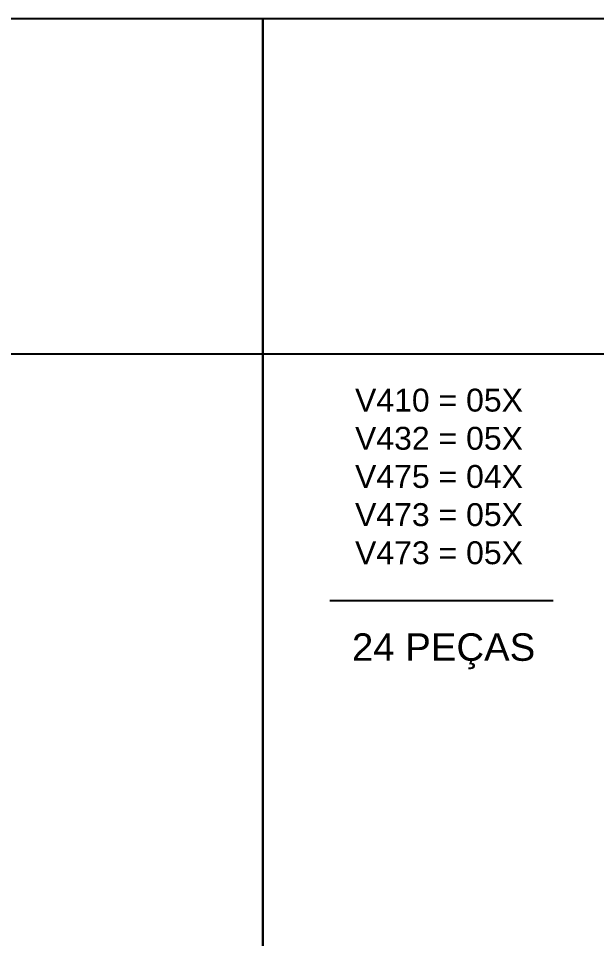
# Model space of a CAD drawing. Extents: x 17311 to 161354, y 153625 to 210355.
# Drawn here: x 18212.7 to 18516.1, y 206859.5 to 207341.9 of the extents above; entities that cross this region are included whole.
import ezdxf

# ---------------------------------------------------------------- set-up
doc = ezdxf.new("R2010")
doc.units = 0
for name, color, linetype in [('8', 111, 'CONTINUOUS'), ('HACHURA', 8, 'CONTINUOUS'), ('TIRAS REESCORAMENTO', 252, 'CONTINUOUS'), ('VIGAS', 3, 'CONTINUOUS')]:
    doc.layers.add(name, color=color, linetype=linetype)
doc.styles.add('R80-50', font='arial.ttf', dxfattribs={"height": 10})

msp = doc.modelspace()

# ---------------------------------------------------------------- linework, layer by layer
at = {"layer": '8', "color": 5, "linetype": 'Continuous'}
for points in [[(18340.91, 206377.07), (17744.1, 206377.07), (17744.1, 207341.85), (18340.91, 207341.85)], [(18937.72, 206377.07), (18340.91, 206377.07), (18340.91, 207341.85), (18937.72, 207341.85)]]:
    msp.add_lwpolyline(points, close=True, dxfattribs=at)
at = {"layer": 'HACHURA', "color": 7}
msp.add_line((18376.06, 207036.77), (18493.22, 207036.77), dxfattribs=at)
at = {"layer": 'TIRAS REESCORAMENTO', "linetype": 'ByBlock'}
msp.add_line((22518.59, 207165.77), (17744.1, 207165.77), dxfattribs=at)

# ---------------------------------------------------------------- texts
at = {"layer": 'VIGAS', "color": 7, "attachment_point": 1, "style": 'R80-50'}
for s, width, insert, char_height in [('V410 = 05X\\PV432 = 05X\\PV475 = 04X\\PV473 = 05X\\PV473 = 05X', 124.324, (18389.36, 207147.74), 12), ('24 PEÇAS', 162.221, (18387.74, 207019.48), 14.4)]:
    msp.add_mtext_dynamic_manual_height_columns(s, width=width, gutter_width=50, heights=[0], dxfattribs=dict(at, insert=insert, char_height=char_height))

doc.saveas('drawing.dxf')
